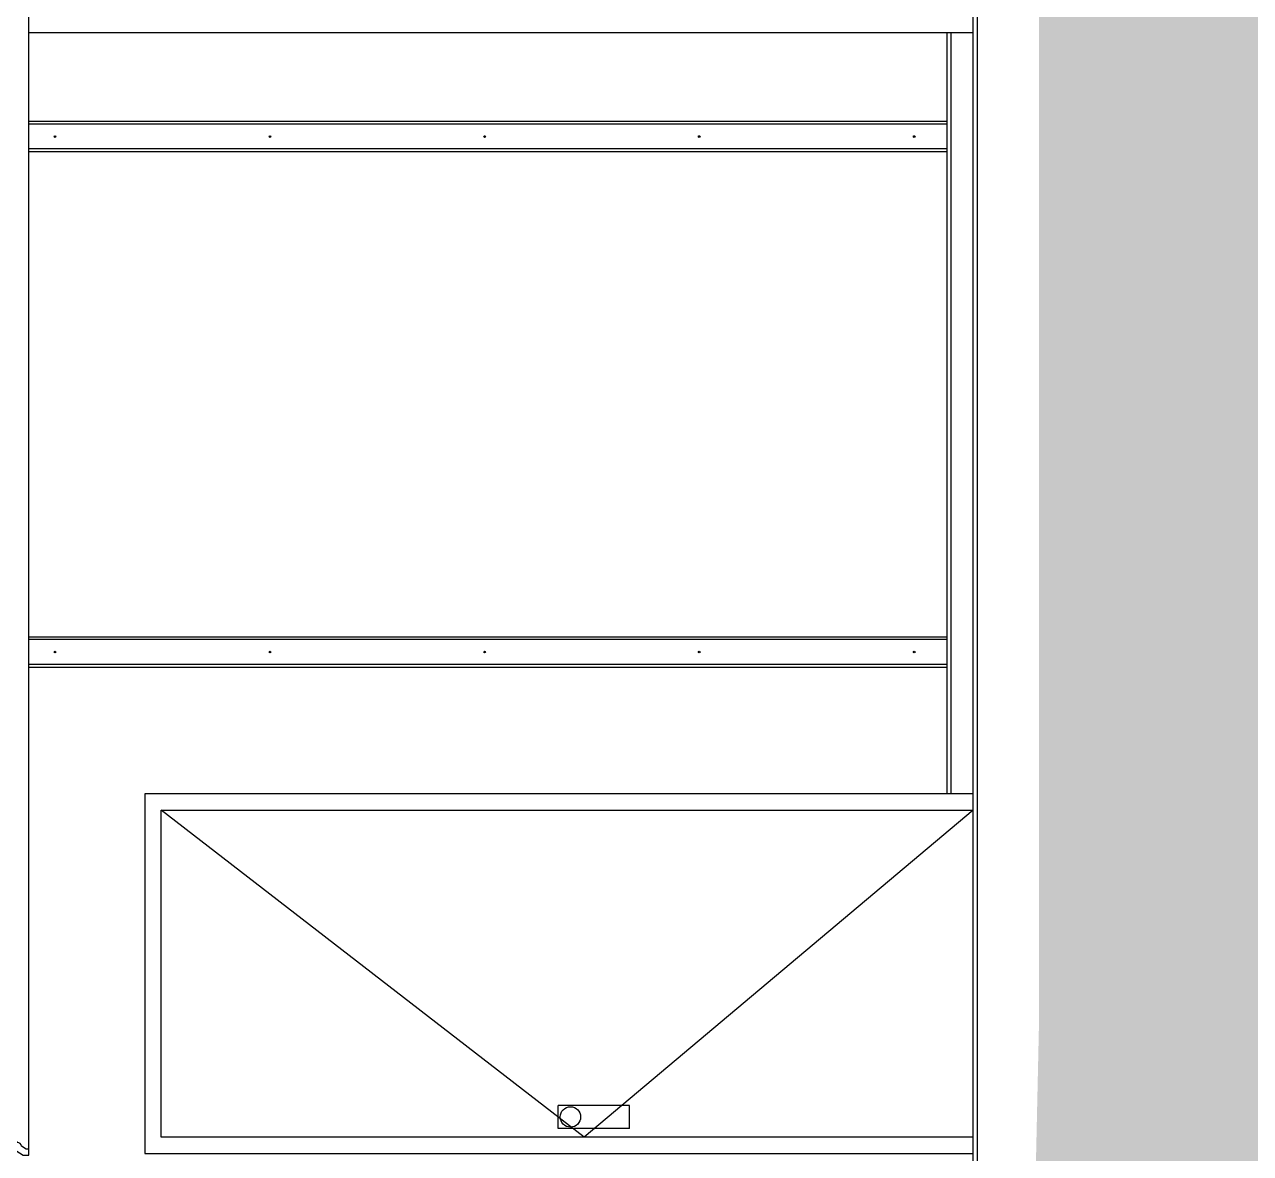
# Model space of a CAD drawing. Header units: inches. Extents: x 203 to 1065, y -1127 to 921.
# Drawn here: x 358.851 to 361.85, y 878.31 to 881.074 of the extents above; entities that cross this region are included whole.
import ezdxf

# ---------------------------------------------------------------- set-up
doc = ezdxf.new("R2010")
doc.units = ezdxf.units.IN
doc.header["$MEASUREMENT"] = 0
doc.linetypes.add('CONTINUA', pattern=[0])
for name, color, linetype in [('1-PLATEA', 3, 'Continuous'), ('CORTE PERFILES Y CERCHA', 3, 'CONTINUA'), ('CORTE PROY', 8, 'CONTINUA')]:
    doc.layers.add(name, color=color, linetype=linetype)

msp = doc.modelspace()

# ---------------------------------------------------------------- hatches: boundary and pattern name
at = {"linetype": 'ByBlock', "true_color": 0x139b48}
h = msp.add_hatch(color=114, dxfattribs=at)
h.dxf.hatch_style = 1
h.paths.add_polyline_path([(363.9322, 908.3504), (361.9322, 908.3504), (361.7822, 904.5916), (361.7822, 892.8156), (361.3322, 890.388), (361.3322, 878.612), (361.032, 864.9255), (361.032, 855.6775), (360.7822, 850.8905), (360.7822, 841.6425), (360.1822, 838.0559), (363.9322, 838.0559)])

# ---------------------------------------------------------------- linework, layer by layer
at = {"layer": '1-PLATEA', "color": 4}
msp.add_line((361.1822, 875.721), (361.1822, 885.897), dxfattribs=at)
at = {"layer": 'CORTE PERFILES Y CERCHA'}
msp.add_line((361.1712, 875.779), (361.1712, 885.821), dxfattribs=at)
msp.add_lwpolyline([(358.8112, 878.348), (358.8112, 878.3289), (358.8468, 878.306), (358.8612, 878.306), (358.8612, 878.3209), (358.8542, 878.3209), (358.8433, 878.3282, 0.359853), (358.8332, 878.337), (358.819, 878.348)], format="xyb", close=True, dxfattribs=at)
at = {"layer": 'CORTE PROY', "ltscale": 0.5}
for p, q in [((358.8612, 878.3209), (358.8612, 882.1144)), ((358.8612, 881.0549), (361.1712, 881.0549)), ((361.1082, 879.1908), (361.1082, 881.0549)), ((361.118, 879.1908), (361.118, 881.0549)), ((361.1082, 880.8305), (358.8612, 880.8305)), ((361.1082, 880.7695), (358.8612, 880.7695)), ((361.1082, 879.5685), (358.8612, 879.5685)), ((361.1082, 879.5075), (358.8612, 879.5075)), ((360.1559, 878.3715), (360.1559, 878.4282)), ((360.3309, 878.4282), (360.1559, 878.4282)), ((360.3309, 878.3715), (360.3309, 878.4282)), ((360.3309, 878.3715), (360.1559, 878.3715))]:
    msp.add_line(p, q, dxfattribs=at)
for points in [[(358.8612, 880.8375), (361.1082, 880.8375)], [(361.1082, 880.7625), (358.8612, 880.7625)], [(358.8612, 879.5755), (361.1082, 879.5755)], [(361.1082, 879.5005), (358.8612, 879.5005)], [(361.1712, 879.1908), (359.1452, 879.1908), (359.1452, 878.3106), (361.1712, 878.3106)], [(361.1712, 878.3507), (359.1852, 878.3507), (359.1852, 879.1507), (361.1712, 879.1507)], [(361.1712, 879.1507), (360.2197, 878.3507), (359.1852, 879.1507)]]:
    msp.add_lwpolyline(points, dxfattribs=at)
for centre, radius in [((358.9252, 880.8), 0.002), ((359.4512, 880.8), 0.002), ((359.9762, 880.8), 0.002), ((360.5012, 880.8), 0.002), ((361.0272, 880.8), 0.002), ((358.9252, 879.538), 0.002), ((359.4512, 879.538), 0.002), ((359.9762, 879.538), 0.002), ((360.5012, 879.538), 0.002), ((361.0272, 879.538), 0.002), ((360.1862, 878.3998), 0.025)]:
    msp.add_circle(centre, radius, dxfattribs=at)

doc.saveas('drawing.dxf')
